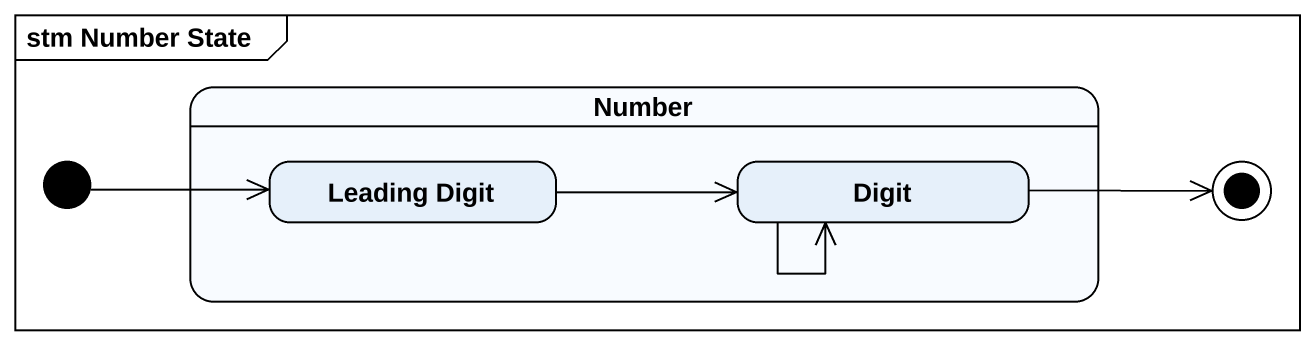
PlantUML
@startuml
mainframe stm Number State
hide empty description
state Number {
  state "Leading Digit" as Leading_Digit
  state Digit
}
state initial1 <<start>>
state final1 <<end>>
initial1 -right-> Leading_Digit
Leading_Digit -right-> Digit
Digit --> Digit
Digit -right-> final1
@enduml
